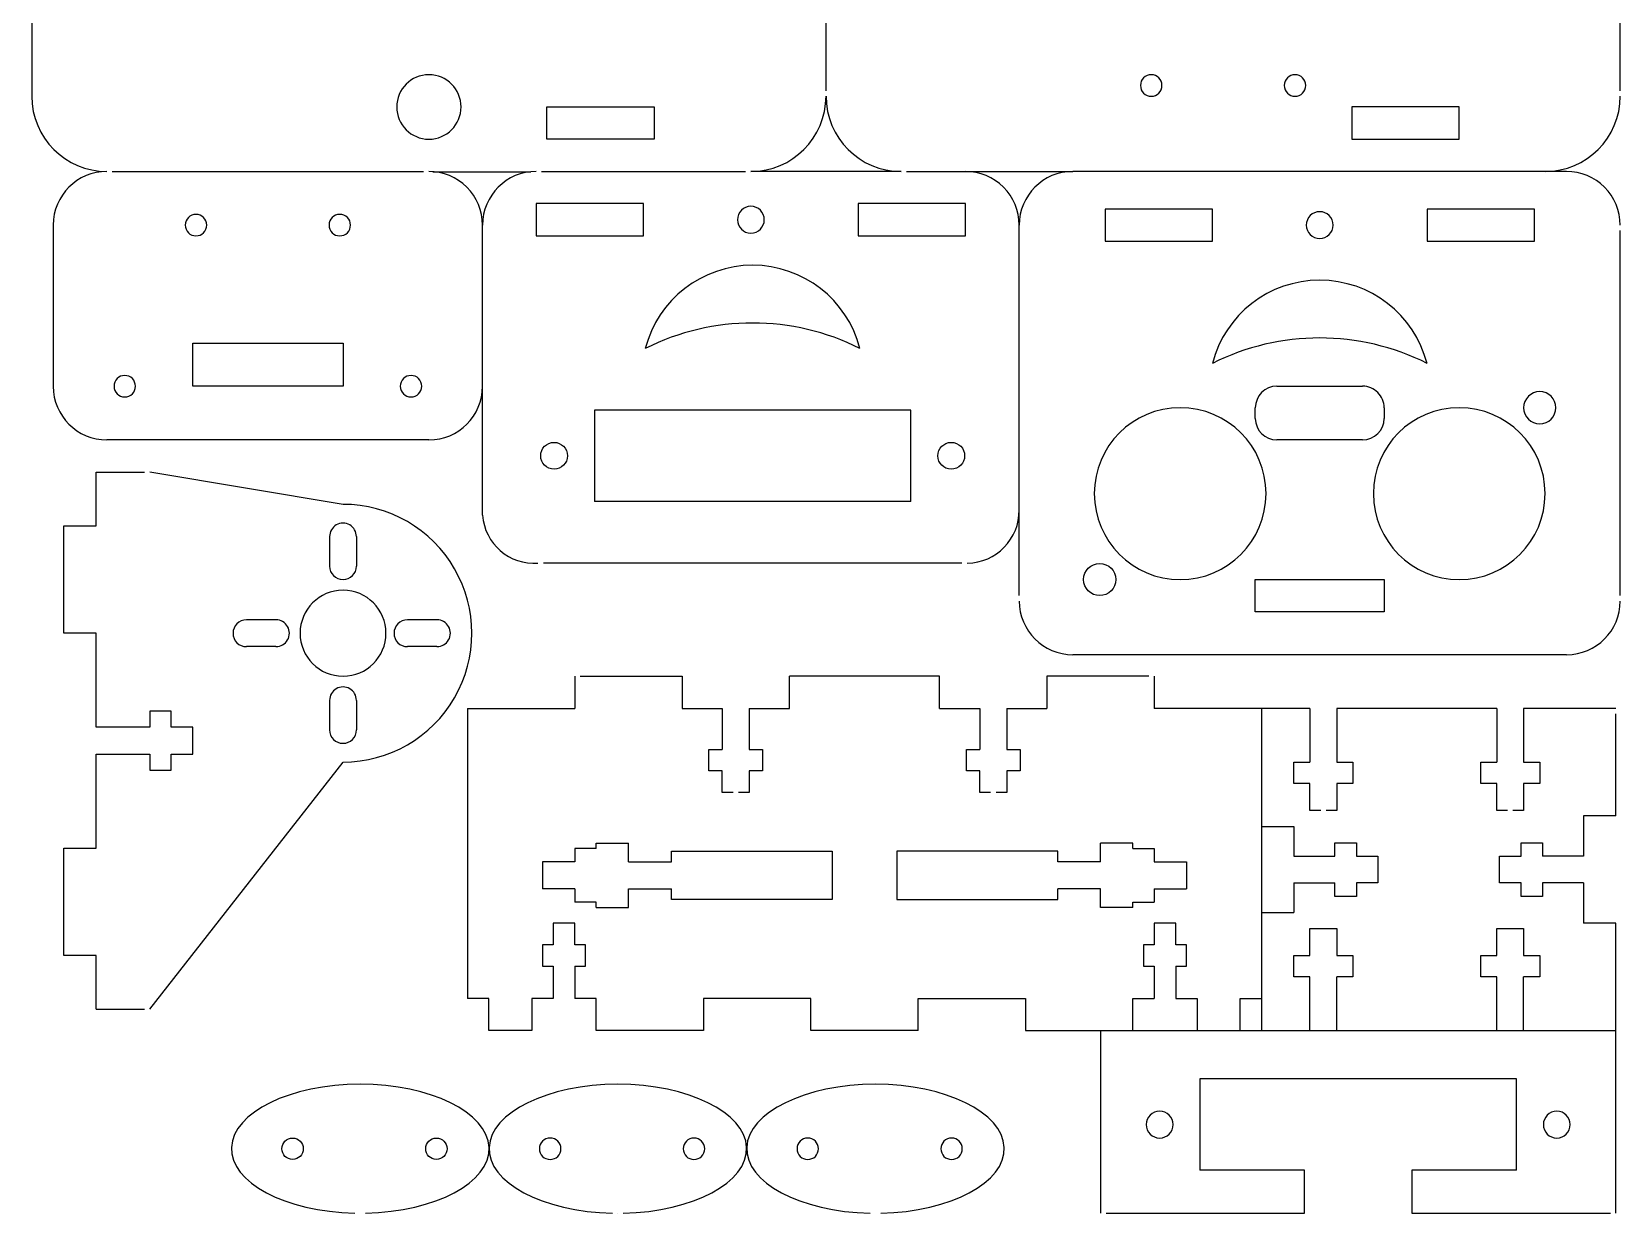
# Model space of a CAD drawing. Extents: x -103 to 45, y -68 to 152.
# Drawn here: x -103.5 to 44.5, y -68 to 42 of the extents above; entities that cross this region are included whole.
import ezdxf

# ---------------------------------------------------------------- set-up
doc = ezdxf.new("R2010")
doc.units = 0
doc.layers.add('EBENE_1', color=7, linetype='CONTINUOUS')

msp = doc.modelspace()

# ---------------------------------------------------------------- linework, layer by layer
at = {"layer": 'EBENE_1', "color": 1}
for points in [[(-103.467, 131.5067), (-103.467, 131.5067), (-103.467, 36.0067), (-103.467, 36.0067)], [(-29.467, 36.5067), (-29.467, 36.5067), (-29.467, 131.5067), (-29.467, 131.5067)], [(44.533, 36.5067), (44.533, 36.5067), (44.533, 131.5067), (44.533, 131.5067)], [(-103.467, 36.0067), (-103.467, 32.1407), (-100.3329, 29.0067), (-96.467, 29.0067)], [(-36.467, 29.0067), (-32.601, 29.0067), (-29.467, 32.1407), (-29.467, 36.0067)], [(-29.467, 36.0067), (-29.467, 32.1407), (-26.3329, 29.0067), (-22.467, 29.0067)], [(37.533, 29.0067), (41.399, 29.0067), (44.533, 32.1407), (44.533, 36.0067)], [(-55.467, 32.0067), (-55.467, 32.0067), (-55.467, 35.0067), (-55.467, 35.0067)], [(-55.467, 35.0067), (-55.467, 35.0067), (-45.467, 35.0067), (-45.467, 35.0067)], [(-45.467, 35.0067), (-45.467, 35.0067), (-45.467, 32.0067), (-45.467, 32.0067)], [(29.533, 35.0067), (29.533, 35.0067), (19.533, 35.0067), (19.533, 35.0067)], [(19.533, 35.0067), (19.533, 35.0067), (19.533, 32.0067), (19.533, 32.0067)], [(29.533, 32.0067), (29.533, 32.0067), (29.533, 35.0067), (29.533, 35.0067)], [(-45.467, 32.0067), (-45.467, 32.0067), (-55.467, 32.0067), (-55.467, 32.0067)], [(19.533, 32.0067), (19.533, 32.0067), (29.533, 32.0067), (29.533, 32.0067)], [(-96.467, 29.0067), (-99.2284, 29.0067), (-101.467, 26.7681), (-101.467, 24.0067)], [(-95.967, 29.0067), (-95.967, 29.0067), (-66.967, 29.0067), (-66.967, 29.0067)], [(-66.1046, 28.9809), (-66.1046, 28.9809), (-56.9813, 28.9809), (-56.9813, 28.9809)], [(-56.467, 29.0067), (-59.2284, 29.0067), (-61.467, 26.7681), (-61.467, 24.0067)], [(-55.967, 29.0067), (-55.967, 29.0067), (-36.967, 29.0067), (-36.967, 29.0067)], [(-22.467, 29.0067), (-22.467, 29.0067), (-36.467, 29.0067), (-36.467, 29.0067)], [(-21.967, 29.0067), (-21.967, 29.0067), (-6.467, 29.0067), (-6.467, 29.0067)], [(-6.467, 29.0067), (-9.2284, 29.0067), (-11.467, 26.7681), (-11.467, 24.0067)], [(39.533, 29.0067), (39.533, 29.0067), (-6.467, 29.0067), (-6.467, 29.0067)], [(-46.467, 26.0067), (-46.467, 26.0067), (-56.467, 26.0067), (-56.467, 26.0067)], [(-56.467, 26.0067), (-56.467, 26.0067), (-56.467, 23.0067), (-56.467, 23.0067)], [(-46.467, 23.0067), (-46.467, 23.0067), (-46.467, 26.0067), (-46.467, 26.0067)], [(-26.467, 26.0067), (-26.467, 26.0067), (-26.467, 23.0067), (-26.467, 23.0067)], [(-16.467, 26.0067), (-16.467, 26.0067), (-26.467, 26.0067), (-26.467, 26.0067)], [(-16.467, 23.0067), (-16.467, 23.0067), (-16.467, 26.0067), (-16.467, 26.0067)], [(-3.467, 25.5067), (-3.467, 25.5067), (-3.467, 22.5067), (-3.467, 22.5067)], [(6.533, 25.5067), (6.533, 25.5067), (-3.467, 25.5067), (-3.467, 25.5067)], [(6.533, 22.5067), (6.533, 22.5067), (6.533, 25.5067), (6.533, 25.5067)], [(36.533, 25.5067), (36.533, 25.5067), (26.533, 25.5067), (26.533, 25.5067)], [(26.533, 25.5067), (26.533, 25.5067), (26.533, 22.5067), (26.533, 22.5067)], [(36.533, 22.5067), (36.533, 22.5067), (36.533, 25.5067), (36.533, 25.5067)], [(-101.467, 24.0067), (-101.467, 24.0067), (-101.467, 9.0067), (-101.467, 9.0067)], [(-61.467, -2.9933), (-61.467, -2.9933), (-61.467, 24.0067), (-61.467, 24.0067)], [(-11.467, -10.4933), (-11.467, -10.4933), (-11.467, 24.0067), (-11.467, 24.0067)], [(-56.467, 23.0067), (-56.467, 23.0067), (-46.467, 23.0067), (-46.467, 23.0067)], [(-26.467, 23.0067), (-26.467, 23.0067), (-16.467, 23.0067), (-16.467, 23.0067)], [(-3.467, 22.5067), (-3.467, 22.5067), (6.533, 22.5067), (6.533, 22.5067)], [(26.533, 22.5067), (26.533, 22.5067), (36.533, 22.5067), (36.533, 22.5067)], [(44.533, -10.4933), (44.533, -10.4933), (44.533, 23.5067), (44.533, 23.5067)], [(-26.3007, 12.5268), (-32.5958, 15.6744), (-40.0055, 15.6744), (-46.3007, 12.5268)], [(26.533, 11.1361), (20.2379, 14.2837), (12.8282, 14.2837), (6.533, 11.1361)], [(-88.467, 9.0067), (-88.467, 9.0067), (-88.467, 13.0067), (-88.467, 13.0067)], [(-88.467, 13.0067), (-88.467, 13.0067), (-74.467, 13.0067), (-74.467, 13.0067)], [(-74.467, 13.0067), (-74.467, 13.0067), (-74.467, 9.0067), (-74.467, 9.0067)], [(-101.467, 9.0067), (-101.467, 6.2452), (-99.2284, 4.0067), (-96.467, 4.0067)], [(-74.467, 9.0067), (-74.467, 9.0067), (-88.467, 9.0067), (-88.467, 9.0067)], [(-66.467, 4.0067), (-63.7055, 4.0067), (-61.467, 6.2452), (-61.467, 9.0067)], [(12.533, 9.0068), (11.4285, 9.0068), (10.533, 8.1113), (10.533, 7.0068)], [(12.533, 9.0068), (12.533, 9.0068), (20.533, 9.0068), (20.533, 9.0068)], [(-21.5507, 6.7768), (-21.5507, 6.7768), (-51.0507, 6.7768), (-51.0507, 6.7768)], [(-51.0507, 6.7768), (-51.0507, 6.7768), (-51.0507, -1.7232), (-51.0507, -1.7232)], [(-21.5507, -1.7232), (-21.5507, -1.7232), (-21.5477, 6.7768), (-21.5477, 6.7768)], [(10.533, 6.0068), (10.533, 6.0068), (10.533, 7.0068), (10.533, 7.0068)], [(10.533, 6.0068), (10.533, 4.9022), (11.4285, 4.0068), (12.533, 4.0068)], [(20.533, 4.0068), (21.6376, 4.0068), (22.533, 4.9022), (22.533, 6.0068)], [(22.533, 7.0068), (22.533, 7.0068), (22.533, 6.0068), (22.533, 6.0068)], [(-66.467, 4.0067), (-66.467, 4.0067), (-96.467, 4.0067), (-96.467, 4.0067)], [(20.533, 4.0068), (20.533, 4.0068), (12.533, 4.0068), (12.533, 4.0068)], [(-97.467, 1.0067), (-97.467, 1.0067), (-92.967, 1.0067), (-92.967, 1.0067)], [(-97.467, -3.9933), (-97.467, -3.9933), (-97.467, 1.0067), (-97.467, 1.0067)], [(-74.467, -1.9933), (-74.467, -1.9933), (-92.4669, 1.0067), (-92.4669, 1.0067)], [(-21.5507, -1.7232), (-21.5507, -1.7232), (-51.0507, -1.7232), (-51.0507, -1.7232)], [(-16.3007, -7.4732), (-13.5907, -7.4328), (-11.4266, -5.2033), (-11.467, -2.4933)], [(-100.467, -13.9933), (-100.467, -13.9933), (-100.467, -3.9933), (-100.467, -3.9933)], [(-100.467, -3.9933), (-100.467, -3.9933), (-97.467, -3.9933), (-97.467, -3.9933)], [(-61.467, -2.9933), (-61.2774, -5.6571), (-58.9644, -7.6627), (-56.3007, -7.4732)], [(-75.717, -4.9933), (-75.717, -4.9933), (-75.7169, -7.7433), (-75.7169, -7.7433)], [(-73.217, -4.9933), (-73.217, -4.9933), (-73.2169, -7.7433), (-73.2169, -7.7433)], [(-16.8007, -7.4732), (-16.8007, -7.4732), (-55.8007, -7.4732), (-55.8007, -7.4732)], [(10.533, -11.9933), (10.533, -11.9933), (10.533, -8.9933), (10.533, -8.9933)], [(10.533, -8.9933), (10.533, -8.9933), (22.533, -8.9933), (22.533, -8.9933)], [(22.533, -8.9933), (22.533, -8.9933), (22.533, -11.9933), (22.533, -11.9933)], [(-11.467, -10.9933), (-11.467, -13.7548), (-9.2284, -15.9933), (-6.467, -15.9933)], [(39.533, -15.9933), (42.2945, -15.9933), (44.533, -13.7548), (44.533, -10.9933)], [(-80.717, -12.7433), (-80.717, -12.7433), (-83.467, -12.7433), (-83.467, -12.7433)], [(-65.717, -12.7433), (-65.717, -12.7433), (-68.467, -12.7433), (-68.467, -12.7433)], [(22.533, -11.9933), (22.533, -11.9933), (10.533, -11.9933), (10.533, -11.9933)], [(-97.467, -13.9933), (-97.467, -13.9933), (-100.467, -13.9933), (-100.467, -13.9933)], [(-97.467, -22.7433), (-97.467, -22.7433), (-97.467, -13.9933), (-97.467, -13.9933)], [(-80.717, -15.2433), (-80.717, -15.2433), (-83.467, -15.2433), (-83.467, -15.2433)], [(-65.717, -15.2433), (-65.717, -15.2433), (-68.467, -15.2433), (-68.467, -15.2433)], [(39.533, -15.9933), (39.533, -15.9933), (-6.467, -15.9933), (-6.467, -15.9933)], [(-52.877, -17.9933), (-52.877, -17.9933), (-52.877, -20.9933), (-52.877, -20.9933)], [(-52.377, -17.9933), (-52.377, -17.9933), (-42.877, -17.9933), (-42.877, -17.9933)], [(-42.877, -17.9933), (-42.877, -17.9933), (-42.877, -20.9933), (-42.877, -20.9933)], [(-32.877, -20.9933), (-32.877, -20.9933), (-32.877, -17.9933), (-32.877, -17.9933)], [(-18.877, -17.9933), (-18.877, -17.9933), (-32.877, -17.9933), (-32.877, -17.9933)], [(-18.877, -20.9933), (-18.877, -20.9933), (-18.877, -17.9933), (-18.877, -17.9933)], [(0.623, -17.9933), (0.623, -17.9933), (-8.877, -17.9933), (-8.877, -17.9933)], [(-8.877, -17.9933), (-8.877, -17.9933), (-8.877, -20.9933), (-8.877, -20.9933)], [(1.123, -17.9933), (1.123, -17.9933), (1.123, -20.9933), (1.123, -20.9933)], [(-75.717, -20.2433), (-75.717, -20.2433), (-75.717, -22.9933), (-75.717, -22.9933)], [(-73.217, -20.2433), (-73.217, -20.2433), (-73.217, -22.9933), (-73.217, -22.9933)], [(-92.4669, -21.2433), (-92.4669, -21.2433), (-92.467, -22.7433), (-92.467, -22.7433)], [(-90.467, -21.2433), (-90.467, -21.2433), (-92.4669, -21.2433), (-92.4669, -21.2433)], [(-90.467, -22.7433), (-90.467, -22.7433), (-90.467, -21.2433), (-90.467, -21.2433)], [(-62.877, -20.9933), (-62.877, -20.9933), (-62.877, -47.9933), (-62.877, -47.9933)], [(-62.877, -20.9933), (-62.877, -20.9933), (-52.877, -20.9933), (-52.877, -20.9933)], [(-42.877, -20.9933), (-42.877, -20.9933), (-39.127, -20.9933), (-39.127, -20.9933)], [(-39.127, -20.9933), (-39.127, -20.9933), (-39.127, -24.8183), (-39.127, -24.8183)], [(-36.627, -20.9933), (-36.627, -20.9933), (-36.627, -24.8183), (-36.627, -24.8183)], [(-36.627, -20.9933), (-36.627, -20.9933), (-32.877, -20.9933), (-32.877, -20.9933)], [(-18.877, -20.9933), (-18.877, -20.9933), (-15.127, -20.9933), (-15.127, -20.9933)], [(-15.127, -20.9933), (-15.127, -20.9933), (-15.127, -24.8183), (-15.127, -24.8183)], [(-12.627, -20.9933), (-12.627, -20.9933), (-8.877, -20.9933), (-8.877, -20.9933)], [(-12.627, -20.9933), (-12.627, -20.9933), (-12.627, -24.8183), (-12.627, -24.8183)], [(11.123, -20.9933), (11.123, -20.9933), (1.123, -20.9933), (1.123, -20.9933)], [(15.623, -20.9933), (15.623, -20.9933), (11.123, -20.9933), (11.123, -20.9933)], [(11.123, -20.9933), (11.123, -20.9933), (11.123, -47.9933), (11.123, -47.9933)], [(15.623, -20.9933), (15.623, -20.9933), (15.623, -25.9933), (15.623, -25.9933)], [(18.123, -20.9933), (18.123, -20.9933), (18.123, -25.9933), (18.123, -25.9933)], [(33.033, -20.9933), (33.033, -20.9933), (18.123, -20.9933), (18.123, -20.9933)], [(33.033, -20.9933), (33.033, -20.9933), (33.033, -25.9933), (33.033, -25.9933)], [(44.123, -20.9933), (44.123, -20.9933), (35.533, -20.9933), (35.533, -20.9933)], [(35.533, -20.9933), (35.533, -20.9933), (35.533, -25.9933), (35.533, -25.9933)], [(44.1231, -30.9933), (44.1231, -30.9933), (44.123, -21.4933), (44.123, -21.4933)], [(-92.467, -22.7433), (-92.467, -22.7433), (-97.467, -22.7433), (-97.467, -22.7433)], [(-88.467, -22.7433), (-88.467, -22.7433), (-90.467, -22.7433), (-90.467, -22.7433)], [(-88.467, -25.2433), (-88.467, -25.2433), (-88.467, -22.7433), (-88.467, -22.7433)], [(-40.377, -26.8183), (-40.377, -26.8183), (-40.377, -24.8183), (-40.377, -24.8183)], [(-40.377, -24.8183), (-40.377, -24.8183), (-39.127, -24.8183), (-39.127, -24.8183)], [(-36.627, -24.8183), (-36.627, -24.8183), (-35.377, -24.8183), (-35.377, -24.8183)], [(-35.377, -24.8183), (-35.377, -24.8183), (-35.377, -26.8183), (-35.377, -26.8183)], [(-16.377, -24.8184), (-16.377, -24.8184), (-15.127, -24.8183), (-15.127, -24.8183)], [(-16.377, -26.8183), (-16.377, -26.8183), (-16.377, -24.8184), (-16.377, -24.8184)], [(-12.627, -24.8183), (-12.627, -24.8183), (-11.377, -24.8183), (-11.377, -24.8183)], [(-11.377, -24.8183), (-11.377, -24.8183), (-11.377, -26.8183), (-11.377, -26.8183)], [(-97.467, -33.9933), (-97.467, -33.9933), (-97.4669, -25.2433), (-97.4669, -25.2433)], [(-97.4669, -25.2433), (-97.4669, -25.2433), (-92.467, -25.2433), (-92.467, -25.2433)], [(-92.467, -25.2433), (-92.467, -25.2433), (-92.467, -26.7433), (-92.467, -26.7433)], [(-92.4669, -48.9933), (-92.4669, -48.9933), (-74.467, -25.9933), (-74.467, -25.9933)], [(-90.467, -26.7433), (-90.467, -26.7433), (-90.467, -25.2433), (-90.467, -25.2433)], [(-90.467, -25.2433), (-90.467, -25.2433), (-88.467, -25.2433), (-88.467, -25.2433)], [(14.123, -27.9933), (14.123, -27.9933), (14.123, -25.9933), (14.123, -25.9933)], [(14.123, -25.9933), (14.123, -25.9933), (15.623, -25.9933), (15.623, -25.9933)], [(18.123, -25.9933), (18.123, -25.9933), (19.623, -25.9933), (19.623, -25.9933)], [(19.623, -25.9933), (19.623, -25.9933), (19.623, -27.9933), (19.623, -27.9933)], [(31.533, -27.9933), (31.533, -27.9933), (31.533, -25.9933), (31.533, -25.9933)], [(31.533, -25.9933), (31.533, -25.9933), (33.033, -25.9933), (33.033, -25.9933)], [(35.533, -25.9933), (35.533, -25.9933), (37.0331, -25.9933), (37.0331, -25.9933)], [(37.0331, -25.9933), (37.0331, -25.9933), (37.033, -27.9933), (37.033, -27.9933)], [(-92.467, -26.7433), (-92.467, -26.7433), (-90.467, -26.7433), (-90.467, -26.7433)], [(-39.127, -26.8183), (-39.127, -26.8183), (-40.377, -26.8183), (-40.377, -26.8183)], [(-39.127, -28.8183), (-39.127, -28.8183), (-39.127, -26.8183), (-39.127, -26.8183)], [(-35.377, -26.8183), (-35.377, -26.8183), (-36.627, -26.8183), (-36.627, -26.8183)], [(-36.627, -26.8183), (-36.627, -26.8183), (-36.627, -28.8183), (-36.627, -28.8183)], [(-15.127, -26.8183), (-15.127, -26.8183), (-16.377, -26.8183), (-16.377, -26.8183)], [(-15.127, -28.8183), (-15.127, -28.8183), (-15.127, -26.8183), (-15.127, -26.8183)], [(-11.377, -26.8183), (-11.377, -26.8183), (-12.627, -26.8183), (-12.627, -26.8183)], [(-12.627, -26.8183), (-12.627, -26.8183), (-12.627, -28.8183), (-12.627, -28.8183)], [(15.623, -27.9933), (15.623, -27.9933), (14.123, -27.9933), (14.123, -27.9933)], [(15.623, -30.4933), (15.623, -30.4933), (15.623, -27.9933), (15.623, -27.9933)], [(19.623, -27.9933), (19.623, -27.9933), (18.123, -27.9933), (18.123, -27.9933)], [(18.123, -27.9933), (18.123, -27.9933), (18.123, -30.4933), (18.123, -30.4933)], [(33.033, -27.9933), (33.033, -27.9933), (31.533, -27.9933), (31.533, -27.9933)], [(33.033, -30.4933), (33.033, -30.4933), (33.033, -27.9933), (33.033, -27.9933)], [(37.033, -27.9933), (37.033, -27.9933), (35.533, -27.9933), (35.533, -27.9933)], [(35.533, -27.9933), (35.533, -27.9933), (35.5331, -30.4933), (35.5331, -30.4933)], [(-38.127, -28.8183), (-38.127, -28.8183), (-39.127, -28.8183), (-39.127, -28.8183)], [(-36.627, -28.8183), (-36.627, -28.8183), (-37.627, -28.8183), (-37.627, -28.8183)], [(-14.127, -28.8184), (-14.127, -28.8184), (-15.127, -28.8183), (-15.127, -28.8183)], [(-12.627, -28.8183), (-12.627, -28.8183), (-13.6269, -28.8183), (-13.6269, -28.8183)], [(16.623, -30.4933), (16.623, -30.4933), (15.623, -30.4933), (15.623, -30.4933)], [(18.123, -30.4933), (18.123, -30.4933), (17.123, -30.4933), (17.123, -30.4933)], [(34.0331, -30.4933), (34.0331, -30.4933), (33.033, -30.4933), (33.033, -30.4933)], [(35.5331, -30.4933), (35.5331, -30.4933), (34.533, -30.4933), (34.533, -30.4933)], [(44.1231, -30.9933), (44.1231, -30.9933), (41.123, -30.9933), (41.123, -30.9933)], [(41.123, -30.9933), (41.123, -30.9933), (41.1231, -34.7433), (41.1231, -34.7433)], [(11.123, -31.9933), (11.123, -31.9933), (14.123, -31.9933), (14.123, -31.9933)], [(14.123, -31.9933), (14.123, -31.9933), (14.123, -34.7433), (14.123, -34.7433)], [(-100.467, -43.9933), (-100.467, -43.9933), (-100.467, -33.9933), (-100.467, -33.9933)], [(-100.467, -33.9933), (-100.467, -33.9933), (-97.467, -33.9933), (-97.467, -33.9933)], [(-52.877, -34.0383), (-52.877, -34.0383), (-52.877, -35.2883), (-52.877, -35.2883)], [(-50.877, -34.0383), (-50.877, -34.0383), (-52.877, -34.0383), (-52.877, -34.0383)], [(-50.877, -34.0383), (-50.877, -34.0383), (-50.877, -33.5383), (-50.877, -33.5383)], [(-50.877, -33.5383), (-50.877, -33.5383), (-47.877, -33.5383), (-47.877, -33.5383)], [(-47.877, -35.2883), (-47.877, -35.2883), (-47.877, -33.5383), (-47.877, -33.5383)], [(-0.877, -33.5383), (-0.877, -33.5383), (-3.877, -33.5383), (-3.877, -33.5383)], [(-3.877, -35.2883), (-3.877, -35.2883), (-3.877, -33.5383), (-3.877, -33.5383)], [(-0.877, -34.0383), (-0.877, -34.0383), (-0.877, -33.5383), (-0.877, -33.5383)], [(-0.877, -34.0383), (-0.877, -34.0383), (1.123, -34.0383), (1.123, -34.0383)], [(1.123, -34.0383), (1.123, -34.0383), (1.123, -35.2883), (1.123, -35.2883)], [(17.9481, -34.7433), (17.9481, -34.7433), (17.948, -33.4933), (17.948, -33.4933)], [(17.948, -33.4933), (17.948, -33.4933), (19.9481, -33.4933), (19.9481, -33.4933)], [(19.948, -33.4933), (19.948, -33.4933), (19.9481, -34.7433), (19.9481, -34.7433)], [(35.2981, -34.7433), (35.2981, -34.7433), (35.2981, -33.4933), (35.2981, -33.4933)], [(35.2981, -33.4933), (35.2981, -33.4933), (37.2981, -33.4933), (37.2981, -33.4933)], [(37.2981, -33.4933), (37.2981, -33.4933), (37.2981, -34.7433), (37.2981, -34.7433)], [(-52.877, -35.2883), (-52.877, -35.2883), (-55.877, -35.2883), (-55.877, -35.2883)], [(-55.877, -35.2883), (-55.877, -35.2883), (-55.877, -37.7883), (-55.877, -37.7883)], [(-47.877, -35.2883), (-47.877, -35.2883), (-43.877, -35.2883), (-43.877, -35.2883)], [(-43.877, -35.2883), (-43.877, -35.2883), (-43.877, -34.2883), (-43.877, -34.2883)], [(-43.877, -34.2883), (-43.877, -34.2883), (-28.877, -34.2883), (-28.877, -34.2883)], [(-28.877, -34.2883), (-28.877, -34.2883), (-28.877, -38.7883), (-28.877, -38.7883)], [(-22.877, -34.2883), (-22.877, -34.2883), (-22.877, -38.7883), (-22.877, -38.7883)], [(-7.877, -34.2883), (-7.877, -34.2883), (-22.877, -34.2883), (-22.877, -34.2883)], [(-7.877, -35.2883), (-7.877, -35.2883), (-7.877, -34.2883), (-7.877, -34.2883)], [(-3.877, -35.2883), (-3.877, -35.2883), (-7.877, -35.2883), (-7.877, -35.2883)], [(1.123, -35.2883), (1.123, -35.2883), (4.123, -35.2883), (4.123, -35.2883)], [(4.123, -35.2883), (4.123, -35.2883), (4.123, -37.7883), (4.123, -37.7883)], [(14.123, -34.7433), (14.123, -34.7433), (17.9481, -34.7433), (17.9481, -34.7433)], [(19.9481, -34.7433), (19.9481, -34.7433), (21.948, -34.7433), (21.948, -34.7433)], [(21.948, -34.7433), (21.948, -34.7433), (21.948, -37.2433), (21.948, -37.2433)], [(33.2981, -37.2433), (33.2981, -37.2433), (33.2981, -34.7433), (33.2981, -34.7433)], [(33.2981, -34.7433), (33.2981, -34.7433), (35.2981, -34.7433), (35.2981, -34.7433)], [(41.1231, -34.7433), (41.1231, -34.7433), (37.2981, -34.7433), (37.2981, -34.7433)], [(-52.877, -37.7883), (-52.877, -37.7883), (-55.877, -37.7883), (-55.877, -37.7883)], [(-52.877, -37.7883), (-52.877, -37.7883), (-52.877, -39.0383), (-52.877, -39.0383)], [(-47.877, -37.7883), (-47.877, -37.7883), (-43.877, -37.7883), (-43.877, -37.7883)], [(-47.877, -39.5383), (-47.877, -39.5383), (-47.877, -37.7883), (-47.877, -37.7883)], [(-43.877, -38.7883), (-43.877, -38.7883), (-43.877, -37.7883), (-43.877, -37.7883)], [(-3.877, -37.7883), (-3.877, -37.7883), (-7.877, -37.7883), (-7.877, -37.7883)], [(-7.877, -38.7883), (-7.877, -38.7883), (-7.877, -37.7883), (-7.877, -37.7883)], [(-3.877, -39.5383), (-3.877, -39.5383), (-3.877, -37.7883), (-3.877, -37.7883)], [(1.123, -37.7883), (1.123, -37.7883), (4.123, -37.7883), (4.123, -37.7883)], [(1.123, -37.7883), (1.123, -37.7883), (1.123, -39.0383), (1.123, -39.0383)], [(14.123, -37.2433), (14.123, -37.2433), (14.123, -39.9933), (14.123, -39.9933)], [(14.123, -37.2433), (14.123, -37.2433), (17.948, -37.2433), (17.948, -37.2433)], [(17.948, -38.4933), (17.948, -38.4933), (17.948, -37.2433), (17.948, -37.2433)], [(19.9481, -37.2433), (19.9481, -37.2433), (19.948, -38.4933), (19.948, -38.4933)], [(21.948, -37.2433), (21.948, -37.2433), (19.9481, -37.2433), (19.9481, -37.2433)], [(35.298, -37.2433), (35.298, -37.2433), (33.2981, -37.2433), (33.2981, -37.2433)], [(35.2981, -38.4933), (35.2981, -38.4933), (35.298, -37.2433), (35.298, -37.2433)], [(41.123, -37.2433), (41.123, -37.2433), (37.298, -37.2433), (37.298, -37.2433)], [(37.298, -37.2433), (37.298, -37.2433), (37.298, -38.4933), (37.298, -38.4933)], [(41.123, -37.2433), (41.123, -37.2433), (41.123, -40.9933), (41.123, -40.9933)], [(-50.877, -39.0383), (-50.877, -39.0383), (-52.877, -39.0383), (-52.877, -39.0383)], [(-50.877, -39.5383), (-50.877, -39.5383), (-50.877, -39.0383), (-50.877, -39.0383)], [(-50.877, -39.5383), (-50.877, -39.5383), (-47.877, -39.5383), (-47.877, -39.5383)], [(-28.877, -38.7883), (-28.877, -38.7883), (-43.877, -38.7883), (-43.877, -38.7883)], [(-22.877, -38.7883), (-22.877, -38.7883), (-7.877, -38.7883), (-7.877, -38.7883)], [(-0.877, -39.5383), (-0.877, -39.5383), (-3.877, -39.5383), (-3.877, -39.5383)], [(-0.877, -39.0384), (-0.877, -39.0384), (1.123, -39.0383), (1.123, -39.0383)], [(-0.877, -39.5383), (-0.877, -39.5383), (-0.877, -39.0384), (-0.877, -39.0384)], [(19.948, -38.4933), (19.948, -38.4933), (17.948, -38.4933), (17.948, -38.4933)], [(37.298, -38.4933), (37.298, -38.4933), (35.2981, -38.4933), (35.2981, -38.4933)], [(-52.877, -40.9933), (-52.877, -40.9933), (-54.877, -40.9933), (-54.877, -40.9933)], [(-54.877, -40.9933), (-54.877, -40.9933), (-54.877, -42.9933), (-54.877, -42.9933)], [(-52.877, -42.9933), (-52.877, -42.9933), (-52.877, -40.9933), (-52.877, -40.9933)], [(3.123, -40.9933), (3.123, -40.9933), (1.123, -40.9933), (1.123, -40.9933)], [(1.123, -40.9933), (1.123, -40.9933), (1.123, -42.9933), (1.123, -42.9933)], [(3.123, -42.9933), (3.123, -42.9933), (3.123, -40.9933), (3.123, -40.9933)], [(11.123, -39.9933), (11.123, -39.9933), (14.123, -39.9933), (14.123, -39.9933)], [(44.123, -40.9933), (44.123, -40.9933), (41.123, -40.9933), (41.123, -40.9933)], [(44.1231, -50.9933), (44.1231, -50.9933), (44.123, -40.9933), (44.123, -40.9933)], [(15.623, -41.4933), (15.623, -41.4933), (18.123, -41.4933), (18.123, -41.4933)], [(15.623, -43.9933), (15.623, -43.9933), (15.623, -41.4933), (15.623, -41.4933)], [(18.123, -41.4933), (18.123, -41.4933), (18.123, -43.9933), (18.123, -43.9933)], [(33.033, -43.9933), (33.033, -43.9933), (33.033, -41.4933), (33.033, -41.4933)], [(33.033, -41.4933), (33.033, -41.4933), (35.533, -41.4933), (35.533, -41.4933)], [(35.533, -41.4933), (35.533, -41.4933), (35.533, -43.9933), (35.533, -43.9933)], [(-97.4669, -43.9933), (-97.4669, -43.9933), (-100.467, -43.9933), (-100.467, -43.9933)], [(-97.467, -48.9933), (-97.467, -48.9933), (-97.4669, -43.9933), (-97.4669, -43.9933)], [(-54.877, -42.9933), (-54.877, -42.9933), (-55.877, -42.9933), (-55.877, -42.9933)], [(-55.877, -42.9933), (-55.877, -42.9933), (-55.877, -44.9933), (-55.877, -44.9933)], [(-51.877, -42.9933), (-51.877, -42.9933), (-52.877, -42.9933), (-52.877, -42.9933)], [(-51.877, -44.9933), (-51.877, -44.9933), (-51.877, -42.9933), (-51.877, -42.9933)], [(1.123, -42.9933), (1.123, -42.9933), (0.123, -42.9933), (0.123, -42.9933)], [(0.123, -42.9933), (0.123, -42.9933), (0.123, -44.9933), (0.123, -44.9933)], [(4.123, -42.9933), (4.123, -42.9933), (3.123, -42.9933), (3.123, -42.9933)], [(4.1231, -44.9933), (4.1231, -44.9933), (4.123, -42.9933), (4.123, -42.9933)], [(14.123, -45.9933), (14.123, -45.9933), (14.123, -43.9933), (14.123, -43.9933)], [(14.123, -43.9933), (14.123, -43.9933), (15.623, -43.9933), (15.623, -43.9933)], [(18.123, -43.9933), (18.123, -43.9933), (19.623, -43.9933), (19.623, -43.9933)], [(19.623, -43.9933), (19.623, -43.9933), (19.623, -45.9933), (19.623, -45.9933)], [(31.533, -45.9933), (31.533, -45.9933), (31.533, -43.9933), (31.533, -43.9933)], [(31.533, -43.9933), (31.533, -43.9933), (33.033, -43.9933), (33.033, -43.9933)], [(35.533, -43.9933), (35.533, -43.9933), (37.033, -43.9933), (37.033, -43.9933)], [(37.033, -43.9933), (37.033, -43.9933), (37.033, -45.9933), (37.033, -45.9933)], [(-55.877, -44.9933), (-55.877, -44.9933), (-54.8769, -44.9933), (-54.8769, -44.9933)], [(-54.8769, -44.9933), (-54.8769, -44.9933), (-54.877, -47.9933), (-54.877, -47.9933)], [(-52.877, -44.9933), (-52.877, -44.9933), (-51.877, -44.9933), (-51.877, -44.9933)], [(-52.877, -44.9933), (-52.877, -44.9933), (-52.877, -47.9933), (-52.877, -47.9933)], [(0.123, -44.9933), (0.123, -44.9933), (1.123, -44.9933), (1.123, -44.9933)], [(1.123, -44.9933), (1.123, -44.9933), (1.123, -47.9933), (1.123, -47.9933)], [(3.123, -44.9933), (3.123, -44.9933), (3.123, -47.9933), (3.123, -47.9933)], [(3.123, -44.9933), (3.123, -44.9933), (4.1231, -44.9933), (4.1231, -44.9933)], [(15.623, -45.9933), (15.623, -45.9933), (14.123, -45.9933), (14.123, -45.9933)], [(15.623, -50.9933), (15.623, -50.9933), (15.623, -45.9933), (15.623, -45.9933)], [(19.623, -45.9933), (19.623, -45.9933), (18.123, -45.9933), (18.123, -45.9933)], [(18.123, -50.9933), (18.123, -50.9933), (18.123, -45.9933), (18.123, -45.9933)], [(33.033, -45.9933), (33.033, -45.9933), (31.533, -45.9933), (31.533, -45.9933)], [(33.033, -50.9933), (33.033, -50.9933), (33.033, -45.9933), (33.033, -45.9933)], [(35.533, -50.9933), (35.533, -50.9933), (35.533, -45.9933), (35.533, -45.9933)], [(37.033, -45.9933), (37.033, -45.9933), (35.533, -45.9933), (35.533, -45.9933)], [(-60.877, -47.9933), (-60.877, -47.9933), (-62.877, -47.9933), (-62.877, -47.9933)], [(-60.877, -50.9933), (-60.877, -50.9933), (-60.877, -47.9933), (-60.877, -47.9933)], [(-54.877, -47.9933), (-54.877, -47.9933), (-56.877, -47.9933), (-56.877, -47.9933)], [(-56.877, -47.9933), (-56.877, -47.9933), (-56.877, -50.9933), (-56.877, -50.9933)], [(-50.877, -47.9933), (-50.877, -47.9933), (-52.877, -47.9933), (-52.877, -47.9933)], [(-50.877, -50.9933), (-50.877, -50.9933), (-50.877, -47.9933), (-50.877, -47.9933)], [(-30.877, -47.9933), (-30.877, -47.9933), (-40.877, -47.9933), (-40.877, -47.9933)], [(-40.877, -47.9933), (-40.877, -47.9933), (-40.877, -50.9933), (-40.877, -50.9933)], [(-30.877, -50.9933), (-30.877, -50.9933), (-30.877, -47.9933), (-30.877, -47.9933)], [(-20.877, -50.9933), (-20.877, -50.9933), (-20.877, -47.9933), (-20.877, -47.9933)], [(-20.877, -47.9933), (-20.877, -47.9933), (-10.877, -47.9933), (-10.877, -47.9933)], [(-10.877, -47.9933), (-10.877, -47.9933), (-10.877, -50.9933), (-10.877, -50.9933)], [(-0.877, -50.9933), (-0.877, -50.9933), (-0.877, -47.9933), (-0.877, -47.9933)], [(-0.877, -47.9933), (-0.877, -47.9933), (1.123, -47.9933), (1.123, -47.9933)], [(3.123, -47.9933), (3.123, -47.9933), (5.123, -47.9933), (5.123, -47.9933)], [(5.123, -47.9933), (5.123, -47.9933), (5.123, -50.9933), (5.123, -50.9933)], [(9.123, -50.9933), (9.123, -50.9933), (9.123, -47.9933), (9.123, -47.9933)], [(9.123, -47.9933), (9.123, -47.9933), (11.123, -47.9933), (11.123, -47.9933)], [(11.123, -47.9933), (11.123, -47.9933), (11.123, -50.9933), (11.123, -50.9933)], [(-97.467, -48.9933), (-97.467, -48.9933), (-92.967, -48.9933), (-92.967, -48.9933)], [(-56.877, -50.9933), (-56.877, -50.9933), (-60.877, -50.9933), (-60.877, -50.9933)], [(-40.877, -50.9933), (-40.877, -50.9933), (-50.877, -50.9933), (-50.877, -50.9933)], [(-20.877, -50.9933), (-20.877, -50.9933), (-30.877, -50.9933), (-30.877, -50.9933)], [(-10.877, -50.9933), (-10.877, -50.9933), (44.1231, -50.9933), (44.1231, -50.9933)], [(-3.877, -50.9933), (-3.877, -50.9933), (-3.877, -67.9933), (-3.877, -67.9933)], [(44.1231, -67.9933), (44.1231, -67.9933), (44.1231, -50.9933), (44.1231, -50.9933)], [(5.3731, -55.4933), (5.3731, -55.4933), (5.3731, -63.9933), (5.3731, -63.9933)], [(34.873, -55.4933), (34.873, -55.4933), (5.3731, -55.4933), (5.3731, -55.4933)], [(34.873, -63.9933), (34.873, -63.9933), (34.8761, -55.4933), (34.8761, -55.4933)], [(15.123, -63.9933), (15.123, -63.9933), (5.373, -63.9933), (5.373, -63.9933)], [(15.123, -67.9933), (15.123, -67.9933), (15.123, -63.9933), (15.123, -63.9933)], [(34.873, -63.9933), (34.873, -63.9933), (25.123, -63.9933), (25.123, -63.9933)], [(25.123, -63.9933), (25.123, -63.9933), (25.123, -67.9933), (25.123, -67.9933)], [(-48.8718, -67.9909), (-48.8676, -67.9909), (-48.8633, -67.9909), (-48.859, -67.9909)], [(-3.3769, -67.9933), (-3.3769, -67.9933), (15.123, -67.9933), (15.123, -67.9933)], [(25.123, -67.9933), (25.123, -67.9933), (43.623, -67.9933), (43.623, -67.9933)]]:
    msp.add_open_spline(points, degree=3, dxfattribs=at)
for points, knots in [([(-66.467, 38.0067), (-68.1238, 38.0067), (-69.4669, 36.6635), (-69.467, 35.0067), (-69.467, 35.0067), (-69.467, 33.3498), (-68.1238, 32.0067), (-66.467, 32.0067), (-66.467, 32.0067), (-64.8101, 32.0066), (-63.467, 33.3498), (-63.467, 35.0066), (-63.467, 35.0066), (-63.4669, 36.6635), (-64.8101, 38.0066), (-66.4669, 38.0067)], [0, 0, 0, 0, 0.25, 0.25, 0.25, 0.25, 0.5, 0.5, 0.5, 0.5, 0.75, 0.75, 0.75, 0.75, 1, 1, 1, 1]), ([(0.833, 38.0067), (0.2808, 38.0067), (-0.1669, 37.5589), (-0.167, 37.0067), (-0.167, 37.0067), (-0.167, 36.4544), (0.2808, 36.0067), (0.833, 36.0067), (0.833, 36.0067), (1.3853, 36.0066), (1.833, 36.4544), (1.833, 37.0066), (1.833, 37.0066), (1.8331, 37.5589), (1.3853, 38.0066), (0.8331, 38.0067)], [0, 0, 0, 0, 0.25, 0.25, 0.25, 0.25, 0.5, 0.5, 0.5, 0.5, 0.75, 0.75, 0.75, 0.75, 1, 1, 1, 1]), ([(14.233, 38.0067), (13.6808, 38.0067), (13.2331, 37.5589), (13.233, 37.0067), (13.233, 37.0067), (13.233, 36.4544), (13.6808, 36.0067), (14.233, 36.0067), (14.233, 36.0067), (14.7853, 36.0066), (15.233, 36.4544), (15.233, 37.0066), (15.233, 37.0066), (15.2331, 37.5589), (14.7853, 38.0066), (14.2331, 38.0067)], [0, 0, 0, 0, 0.25, 0.25, 0.25, 0.25, 0.5, 0.5, 0.5, 0.5, 0.75, 0.75, 0.75, 0.75, 1, 1, 1, 1]), ([(-61.467, 24.0067), (-61.467, 25.3327), (-61.9937, 26.6045), (-62.9314, 27.5422), (-62.9314, 27.5422), (-63.8691, 28.4799), (-65.1409, 29.0067), (-66.467, 29.0067)], [0, 0, 0, 0, 0.5, 0.5, 0.5, 0.5, 1, 1, 1, 1]), ([(-11.467, 24.0067), (-11.467, 25.3327), (-11.9937, 26.6045), (-12.9314, 27.5422), (-12.9314, 27.5422), (-13.8691, 28.4799), (-15.1409, 29.0067), (-16.467, 29.0067)], [0, 0, 0, 0, 0.5, 0.5, 0.5, 0.5, 1, 1, 1, 1]), ([(44.533, 24.0067), (44.533, 25.3327), (44.0063, 26.6045), (43.0686, 27.5422), (43.0686, 27.5422), (42.1309, 28.4799), (40.8591, 29.0067), (39.533, 29.0067)], [0, 0, 0, 0, 0.5, 0.5, 0.5, 0.5, 1, 1, 1, 1]), ([(-36.467, 25.7567), (-37.1573, 25.7567), (-37.7169, 25.197), (-37.717, 24.5067), (-37.717, 24.5067), (-37.717, 23.8163), (-37.1573, 23.2567), (-36.467, 23.2567), (-36.467, 23.2567), (-35.7766, 23.2566), (-35.217, 23.8163), (-35.217, 24.5066), (-35.217, 24.5066), (-35.2169, 25.197), (-35.7766, 25.7566), (-36.4669, 25.7567)], [0, 0, 0, 0, 0.25, 0.25, 0.25, 0.25, 0.5, 0.5, 0.5, 0.5, 0.75, 0.75, 0.75, 0.75, 1, 1, 1, 1]), ([(16.533, 25.2567), (15.8427, 25.2567), (15.2831, 24.697), (15.283, 24.0067), (15.283, 24.0067), (15.283, 23.3163), (15.8427, 22.7567), (16.533, 22.7567), (16.533, 22.7567), (17.2234, 22.7566), (17.783, 23.3163), (17.783, 24.0066), (17.783, 24.0066), (17.7831, 24.697), (17.2234, 25.2566), (16.5331, 25.2567)], [0, 0, 0, 0, 0.25, 0.25, 0.25, 0.25, 0.5, 0.5, 0.5, 0.5, 0.75, 0.75, 0.75, 0.75, 1, 1, 1, 1]), ([(-88.167, 25.0067), (-88.7192, 25.0067), (-89.1669, 24.5589), (-89.167, 24.0067), (-89.167, 24.0067), (-89.167, 23.4544), (-88.7192, 23.0067), (-88.167, 23.0067), (-88.167, 23.0067), (-87.6147, 23.0066), (-87.167, 23.4544), (-87.167, 24.0066), (-87.167, 24.0066), (-87.1669, 24.5589), (-87.6147, 25.0066), (-88.1669, 25.0067)], [0, 0, 0, 0, 0.25, 0.25, 0.25, 0.25, 0.5, 0.5, 0.5, 0.5, 0.75, 0.75, 0.75, 0.75, 1, 1, 1, 1]), ([(-74.767, 25.0067), (-75.3192, 25.0067), (-75.7669, 24.5589), (-75.767, 24.0067), (-75.767, 24.0067), (-75.767, 23.4544), (-75.3192, 23.0067), (-74.767, 23.0067), (-74.767, 23.0067), (-74.2147, 23.0066), (-73.767, 23.4544), (-73.767, 24.0066), (-73.767, 24.0066), (-73.7669, 24.5589), (-74.2147, 25.0066), (-74.7669, 25.0067)], [0, 0, 0, 0, 0.25, 0.25, 0.25, 0.25, 0.5, 0.5, 0.5, 0.5, 0.75, 0.75, 0.75, 0.75, 1, 1, 1, 1]), ([(-26.3007, 12.5268), (-27.4804, 17.0845), (-31.5927, 20.2679), (-36.3007, 20.2679), (-36.3007, 20.2679), (-41.0086, 20.2679), (-45.1209, 17.0845), (-46.3007, 12.5268)], [0, 0, 0, 0, 0.5, 0.5, 0.5, 0.5, 1, 1, 1, 1]), ([(26.533, 11.1361), (25.3533, 15.6938), (21.241, 18.8772), (16.533, 18.8772), (16.533, 18.8772), (11.8251, 18.8772), (7.7128, 15.6938), (6.533, 11.1361)], [0, 0, 0, 0, 0.5, 0.5, 0.5, 0.5, 1, 1, 1, 1]), ([(-94.802, 10.0067), (-95.3542, 10.0067), (-95.8019, 9.5589), (-95.802, 9.0067), (-95.802, 9.0067), (-95.802, 8.4544), (-95.3542, 8.0067), (-94.802, 8.0067), (-94.802, 8.0067), (-94.2497, 8.0066), (-93.802, 8.4544), (-93.802, 9.0066), (-93.802, 9.0066), (-93.8019, 9.5589), (-94.2497, 10.0066), (-94.8019, 10.0067)], [0, 0, 0, 0, 0.25, 0.25, 0.25, 0.25, 0.5, 0.5, 0.5, 0.5, 0.75, 0.75, 0.75, 0.75, 1, 1, 1, 1]), ([(-68.132, 10.0067), (-68.6842, 10.0067), (-69.1319, 9.5589), (-69.132, 9.0067), (-69.132, 9.0067), (-69.132, 8.4544), (-68.6842, 8.0067), (-68.132, 8.0067), (-68.132, 8.0067), (-67.5797, 8.0066), (-67.132, 8.4544), (-67.132, 9.0066), (-67.132, 9.0066), (-67.1319, 9.5589), (-67.5797, 10.0066), (-68.1319, 10.0067)], [0, 0, 0, 0, 0.25, 0.25, 0.25, 0.25, 0.5, 0.5, 0.5, 0.5, 0.75, 0.75, 0.75, 0.75, 1, 1, 1, 1]), ([(22.533, 7.0068), (22.533, 7.5372), (22.3223, 8.0459), (21.9473, 8.421), (21.9473, 8.421), (21.5722, 8.796), (21.0635, 9.0068), (20.533, 9.0068)], [0, 0, 0, 0, 0.5, 0.5, 0.5, 0.5, 1, 1, 1, 1]), ([(37.0331, 8.5067), (36.2046, 8.5067), (35.5331, 7.8351), (35.5331, 7.0067), (35.5331, 7.0067), (35.533, 6.1782), (36.2046, 5.5067), (37.033, 5.5067), (37.033, 5.5067), (37.8615, 5.5066), (38.533, 6.1782), (38.5331, 7.0066), (38.5331, 7.0066), (38.5331, 7.8351), (37.8615, 8.5066), (37.0331, 8.5066)], [0, 0, 0, 0, 0.25, 0.25, 0.25, 0.25, 0.5, 0.5, 0.5, 0.5, 0.75, 0.75, 0.75, 0.75, 1, 1, 1, 1]), ([(3.533, 7.0067), (-0.8852, 7.0067), (-4.4669, 3.4249), (-4.467, -0.9933), (-4.467, -0.9933), (-4.467, -5.4116), (-0.8852, -8.9933), (3.533, -8.9933), (3.533, -8.9933), (7.9513, -8.9934), (11.533, -5.4116), (11.533, -0.9934), (11.533, -0.9934), (11.5331, 3.4249), (7.9513, 7.0066), (3.5331, 7.0067)], [0, 0, 0, 0, 0.25, 0.25, 0.25, 0.25, 0.5, 0.5, 0.5, 0.5, 0.75, 0.75, 0.75, 0.75, 1, 1, 1, 1]), ([(29.533, 7.0067), (25.1148, 7.0067), (21.5331, 3.4249), (21.533, -0.9933), (21.533, -0.9933), (21.533, -5.4116), (25.1148, -8.9933), (29.533, -8.9933), (29.533, -8.9933), (33.9513, -8.9934), (37.533, -5.4116), (37.533, -0.9934), (37.533, -0.9934), (37.5331, 3.4249), (33.9513, 7.0066), (29.5331, 7.0067)], [0, 0, 0, 0, 0.25, 0.25, 0.25, 0.25, 0.5, 0.5, 0.5, 0.5, 0.75, 0.75, 0.75, 0.75, 1, 1, 1, 1]), ([(-54.8007, 3.7768), (-55.491, 3.7768), (-56.0507, 3.2172), (-56.0507, 2.5268), (-56.0507, 2.5268), (-56.0507, 1.8365), (-55.491, 1.2768), (-54.8007, 1.2768), (-54.8007, 1.2768), (-54.1103, 1.2768), (-53.5507, 1.8365), (-53.5507, 2.5268), (-53.5507, 2.5268), (-53.5507, 3.2172), (-54.1103, 3.7768), (-54.8007, 3.7768)], [0, 0, 0, 0, 0.25, 0.25, 0.25, 0.25, 0.5, 0.5, 0.5, 0.5, 0.75, 0.75, 0.75, 0.75, 1, 1, 1, 1]), ([(-17.8007, 3.7768), (-18.491, 3.7768), (-19.0507, 3.2172), (-19.0507, 2.5268), (-19.0507, 2.5268), (-19.0507, 1.8365), (-18.491, 1.2768), (-17.8007, 1.2768), (-17.8007, 1.2768), (-17.1103, 1.2768), (-16.5507, 1.8365), (-16.5507, 2.5268), (-16.5507, 2.5268), (-16.5507, 3.2172), (-17.1103, 3.7768), (-17.8007, 3.7768)], [0, 0, 0, 0, 0.25, 0.25, 0.25, 0.25, 0.5, 0.5, 0.5, 0.5, 0.75, 0.75, 0.75, 0.75, 1, 1, 1, 1]), ([(-74.4669, -25.9933), (-70.1798, -25.9933), (-66.2182, -23.7062), (-64.0746, -19.9933), (-64.0746, -19.9933), (-61.9311, -16.2805), (-61.9311, -11.7062), (-64.0746, -7.9933), (-64.0746, -7.9933), (-66.2182, -4.2805), (-70.1798, -1.9933), (-74.467, -1.9933)], [0, 0, 0, 0, 0.33333333, 0.33333333, 0.33333333, 0.33333333, 0.66666667, 0.66666667, 0.66666667, 0.66666667, 1, 1, 1, 1]), ([(-73.2169, -4.9933), (-73.2169, -4.5468), (-73.4552, -4.1341), (-73.8419, -3.9108), (-73.8419, -3.9108), (-74.2287, -3.6875), (-74.7052, -3.6875), (-75.0919, -3.9108), (-75.0919, -3.9108), (-75.4787, -4.1341), (-75.7169, -4.5468), (-75.7169, -4.9934)], [0, 0, 0, 0, 0.33333333, 0.33333333, 0.33333333, 0.33333333, 0.66666667, 0.66666667, 0.66666667, 0.66666667, 1, 1, 1, 1]), ([(-75.7169, -7.7433), (-75.7169, -8.4337), (-75.1573, -8.9933), (-74.4669, -8.9933), (-74.4669, -8.9933), (-73.7766, -8.9933), (-73.2169, -8.4337), (-73.2169, -7.7433)], [0, 0, 0, 0, 0.5, 0.5, 0.5, 0.5, 1, 1, 1, 1]), ([(-3.9669, -7.4934), (-4.7954, -7.4934), (-5.4669, -8.1649), (-5.4669, -8.9933), (-5.4669, -8.9933), (-5.467, -9.8218), (-4.7954, -10.4933), (-3.967, -10.4934), (-3.967, -10.4934), (-3.1385, -10.4934), (-2.467, -9.8218), (-2.4669, -8.9934), (-2.4669, -8.9934), (-2.4669, -8.1649), (-3.1385, -7.4934), (-3.9669, -7.4934)], [0, 0, 0, 0, 0.25, 0.25, 0.25, 0.25, 0.5, 0.5, 0.5, 0.5, 0.75, 0.75, 0.75, 0.75, 1, 1, 1, 1]), ([(-74.4669, -9.9933), (-76.6761, -9.9933), (-78.4669, -11.7842), (-78.4669, -13.9933), (-78.4669, -13.9933), (-78.467, -16.2025), (-76.6761, -17.9933), (-74.467, -17.9933), (-74.467, -17.9933), (-72.2578, -17.9934), (-70.467, -16.2025), (-70.4669, -13.9934), (-70.4669, -13.9934), (-70.4669, -11.7842), (-72.2578, -9.9934), (-74.4669, -9.9934)], [0, 0, 0, 0, 0.25, 0.25, 0.25, 0.25, 0.5, 0.5, 0.5, 0.5, 0.75, 0.75, 0.75, 0.75, 1, 1, 1, 1]), ([(-83.4669, -12.7433), (-84.1573, -12.7433), (-84.7169, -13.303), (-84.7169, -13.9933), (-84.7169, -13.9933), (-84.7169, -14.6837), (-84.1573, -15.2433), (-83.4669, -15.2433)], [0, 0, 0, 0, 0.5, 0.5, 0.5, 0.5, 1, 1, 1, 1]), ([(-80.7169, -15.2433), (-80.2704, -15.2433), (-79.8577, -15.0051), (-79.6344, -14.6183), (-79.6344, -14.6183), (-79.4111, -14.2316), (-79.4111, -13.7551), (-79.6344, -13.3683), (-79.6344, -13.3683), (-79.8577, -12.9816), (-80.2704, -12.7433), (-80.7169, -12.7433)], [0, 0, 0, 0, 0.33333333, 0.33333333, 0.33333333, 0.33333333, 0.66666667, 0.66666667, 0.66666667, 0.66666667, 1, 1, 1, 1]), ([(-68.4669, -12.7433), (-69.1573, -12.7433), (-69.7169, -13.303), (-69.7169, -13.9933), (-69.7169, -13.9933), (-69.7169, -14.6837), (-69.1573, -15.2433), (-68.4669, -15.2433)], [0, 0, 0, 0, 0.5, 0.5, 0.5, 0.5, 1, 1, 1, 1]), ([(-65.7169, -15.2433), (-65.2704, -15.2433), (-64.8577, -15.0051), (-64.6344, -14.6183), (-64.6344, -14.6183), (-64.4111, -14.2316), (-64.4111, -13.7551), (-64.6344, -13.3683), (-64.6344, -13.3683), (-64.8577, -12.9816), (-65.2704, -12.7433), (-65.7169, -12.7433)], [0, 0, 0, 0, 0.33333333, 0.33333333, 0.33333333, 0.33333333, 0.66666667, 0.66666667, 0.66666667, 0.66666667, 1, 1, 1, 1]), ([(-73.2169, -20.2433), (-73.2169, -19.7968), (-73.4552, -19.3841), (-73.8419, -19.1608), (-73.8419, -19.1608), (-74.2287, -18.9375), (-74.7052, -18.9375), (-75.0919, -19.1608), (-75.0919, -19.1608), (-75.4787, -19.3841), (-75.7169, -19.7968), (-75.7169, -20.2434)], [0, 0, 0, 0, 0.33333333, 0.33333333, 0.33333333, 0.33333333, 0.66666667, 0.66666667, 0.66666667, 0.66666667, 1, 1, 1, 1]), ([(-75.7169, -22.9933), (-75.7169, -23.6837), (-75.1573, -24.2433), (-74.4669, -24.2433), (-74.4669, -24.2433), (-73.7766, -24.2433), (-73.2169, -23.6837), (-73.2169, -22.9933)], [0, 0, 0, 0, 0.5, 0.5, 0.5, 0.5, 1, 1, 1, 1]), ([(-72.3594, -67.9857), (-65.835, -67.8498), (-60.7256, -65.1303), (-60.8616, -61.866), (-60.8616, -61.866), (-60.9976, -58.6017), (-66.329, -55.9909), (-72.859, -55.9909), (-72.859, -55.9909), (-79.3891, -55.9909), (-84.7204, -58.6017), (-84.8564, -61.866), (-84.8564, -61.866), (-84.9924, -65.1303), (-79.883, -67.8498), (-73.3586, -67.9857)], [0, 0, 0, 0, 0.25, 0.25, 0.25, 0.25, 0.5, 0.5, 0.5, 0.5, 0.75, 0.75, 0.75, 0.75, 1, 1, 1, 1]), ([(-48.3597, -67.9881), (-41.8353, -67.8522), (-36.7259, -65.1327), (-36.8619, -61.8684), (-36.8619, -61.8684), (-36.9978, -58.6041), (-42.3292, -55.9934), (-48.8593, -55.9934), (-48.8593, -55.9934), (-55.3893, -55.9934), (-60.7207, -58.6041), (-60.8567, -61.8684), (-60.8567, -61.8684), (-60.9926, -65.1327), (-55.8832, -67.8522), (-49.3588, -67.9881)], [0, 0, 0, 0, 0.25, 0.25, 0.25, 0.25, 0.5, 0.5, 0.5, 0.5, 0.75, 0.75, 0.75, 0.75, 1, 1, 1, 1]), ([(-24.3597, -67.9881), (-17.8353, -67.8522), (-12.7259, -65.1327), (-12.8619, -61.8684), (-12.8619, -61.8684), (-12.9978, -58.6041), (-18.3292, -55.9934), (-24.8593, -55.9934), (-24.8593, -55.9934), (-31.3893, -55.9934), (-36.7207, -58.6041), (-36.8567, -61.8684), (-36.8567, -61.8684), (-36.9926, -65.1327), (-31.8832, -67.8522), (-25.3588, -67.9881)], [0, 0, 0, 0, 0.25, 0.25, 0.25, 0.25, 0.5, 0.5, 0.5, 0.5, 0.75, 0.75, 0.75, 0.75, 1, 1, 1, 1]), ([(1.6231, -58.4933), (0.9327, -58.4933), (0.3731, -59.053), (0.3731, -59.7433), (0.3731, -59.7433), (0.373, -60.4337), (0.9327, -60.9933), (1.623, -60.9933), (1.623, -60.9933), (2.3134, -60.9934), (2.873, -60.4337), (2.8731, -59.7434), (2.8731, -59.7434), (2.8731, -59.053), (2.3134, -58.4934), (1.6231, -58.4934)], [0, 0, 0, 0, 0.25, 0.25, 0.25, 0.25, 0.5, 0.5, 0.5, 0.5, 0.75, 0.75, 0.75, 0.75, 1, 1, 1, 1]), ([(38.6231, -58.4933), (37.9327, -58.4933), (37.3731, -59.053), (37.3731, -59.7433), (37.3731, -59.7433), (37.373, -60.4337), (37.9327, -60.9933), (38.623, -60.9933), (38.623, -60.9933), (39.3134, -60.9934), (39.873, -60.4337), (39.8731, -59.7434), (39.8731, -59.7434), (39.8731, -59.053), (39.3134, -58.4934), (38.6231, -58.4934)], [0, 0, 0, 0, 0.25, 0.25, 0.25, 0.25, 0.5, 0.5, 0.5, 0.5, 0.75, 0.75, 0.75, 0.75, 1, 1, 1, 1]), ([(-79.1667, -60.9909), (-79.719, -60.9909), (-80.1667, -61.4386), (-80.1667, -61.9909), (-80.1667, -61.9909), (-80.1667, -62.5432), (-79.719, -62.9909), (-79.1667, -62.9909), (-79.1667, -62.9909), (-78.6144, -62.9909), (-78.1667, -62.5432), (-78.1667, -61.9909), (-78.1667, -61.9909), (-78.1667, -61.4386), (-78.6144, -60.9909), (-79.1667, -60.9909)], [0, 0, 0, 0, 0.25, 0.25, 0.25, 0.25, 0.5, 0.5, 0.5, 0.5, 0.75, 0.75, 0.75, 0.75, 1, 1, 1, 1]), ([(-65.7667, -60.9909), (-66.319, -60.9909), (-66.7667, -61.4386), (-66.7667, -61.9909), (-66.7667, -61.9909), (-66.7667, -62.5432), (-66.319, -62.9909), (-65.7667, -62.9909), (-65.7667, -62.9909), (-65.2144, -62.9909), (-64.7667, -62.5432), (-64.7667, -61.9909), (-64.7667, -61.9909), (-64.7667, -61.4386), (-65.2144, -60.9909), (-65.7667, -60.9909)], [0, 0, 0, 0, 0.25, 0.25, 0.25, 0.25, 0.5, 0.5, 0.5, 0.5, 0.75, 0.75, 0.75, 0.75, 1, 1, 1, 1]), ([(-55.167, -60.9933), (-55.7192, -60.9933), (-56.167, -61.4411), (-56.167, -61.9933), (-56.167, -61.9933), (-56.167, -62.5456), (-55.7192, -62.9933), (-55.167, -62.9933), (-55.167, -62.9933), (-54.6147, -62.9934), (-54.167, -62.5456), (-54.167, -61.9934), (-54.167, -61.9934), (-54.167, -61.4411), (-54.6147, -60.9934), (-55.167, -60.9934)], [0, 0, 0, 0, 0.25, 0.25, 0.25, 0.25, 0.5, 0.5, 0.5, 0.5, 0.75, 0.75, 0.75, 0.75, 1, 1, 1, 1]), ([(-41.767, -60.9933), (-42.3192, -60.9933), (-42.767, -61.4411), (-42.767, -61.9933), (-42.767, -61.9933), (-42.767, -62.5456), (-42.3192, -62.9933), (-41.767, -62.9933), (-41.767, -62.9933), (-41.2147, -62.9934), (-40.767, -62.5456), (-40.767, -61.9934), (-40.767, -61.9934), (-40.767, -61.4411), (-41.2147, -60.9934), (-41.767, -60.9934)], [0, 0, 0, 0, 0.25, 0.25, 0.25, 0.25, 0.5, 0.5, 0.5, 0.5, 0.75, 0.75, 0.75, 0.75, 1, 1, 1, 1]), ([(-31.167, -60.9933), (-31.7192, -60.9933), (-32.167, -61.4411), (-32.167, -61.9933), (-32.167, -61.9933), (-32.167, -62.5456), (-31.7192, -62.9933), (-31.167, -62.9933), (-31.167, -62.9933), (-30.6147, -62.9934), (-30.167, -62.5456), (-30.167, -61.9934), (-30.167, -61.9934), (-30.167, -61.4411), (-30.6147, -60.9934), (-31.167, -60.9934)], [0, 0, 0, 0, 0.25, 0.25, 0.25, 0.25, 0.5, 0.5, 0.5, 0.5, 0.75, 0.75, 0.75, 0.75, 1, 1, 1, 1]), ([(-17.767, -60.9933), (-18.3192, -60.9933), (-18.767, -61.4411), (-18.767, -61.9933), (-18.767, -61.9933), (-18.767, -62.5456), (-18.3192, -62.9933), (-17.767, -62.9933), (-17.767, -62.9933), (-17.2147, -62.9934), (-16.767, -62.5456), (-16.767, -61.9934), (-16.767, -61.9934), (-16.767, -61.4411), (-17.2147, -60.9934), (-17.767, -60.9934)], [0, 0, 0, 0, 0.25, 0.25, 0.25, 0.25, 0.5, 0.5, 0.5, 0.5, 0.75, 0.75, 0.75, 0.75, 1, 1, 1, 1])]:
    msp.add_open_spline(points, degree=3, knots=knots, dxfattribs=at)

doc.saveas('drawing.dxf')
